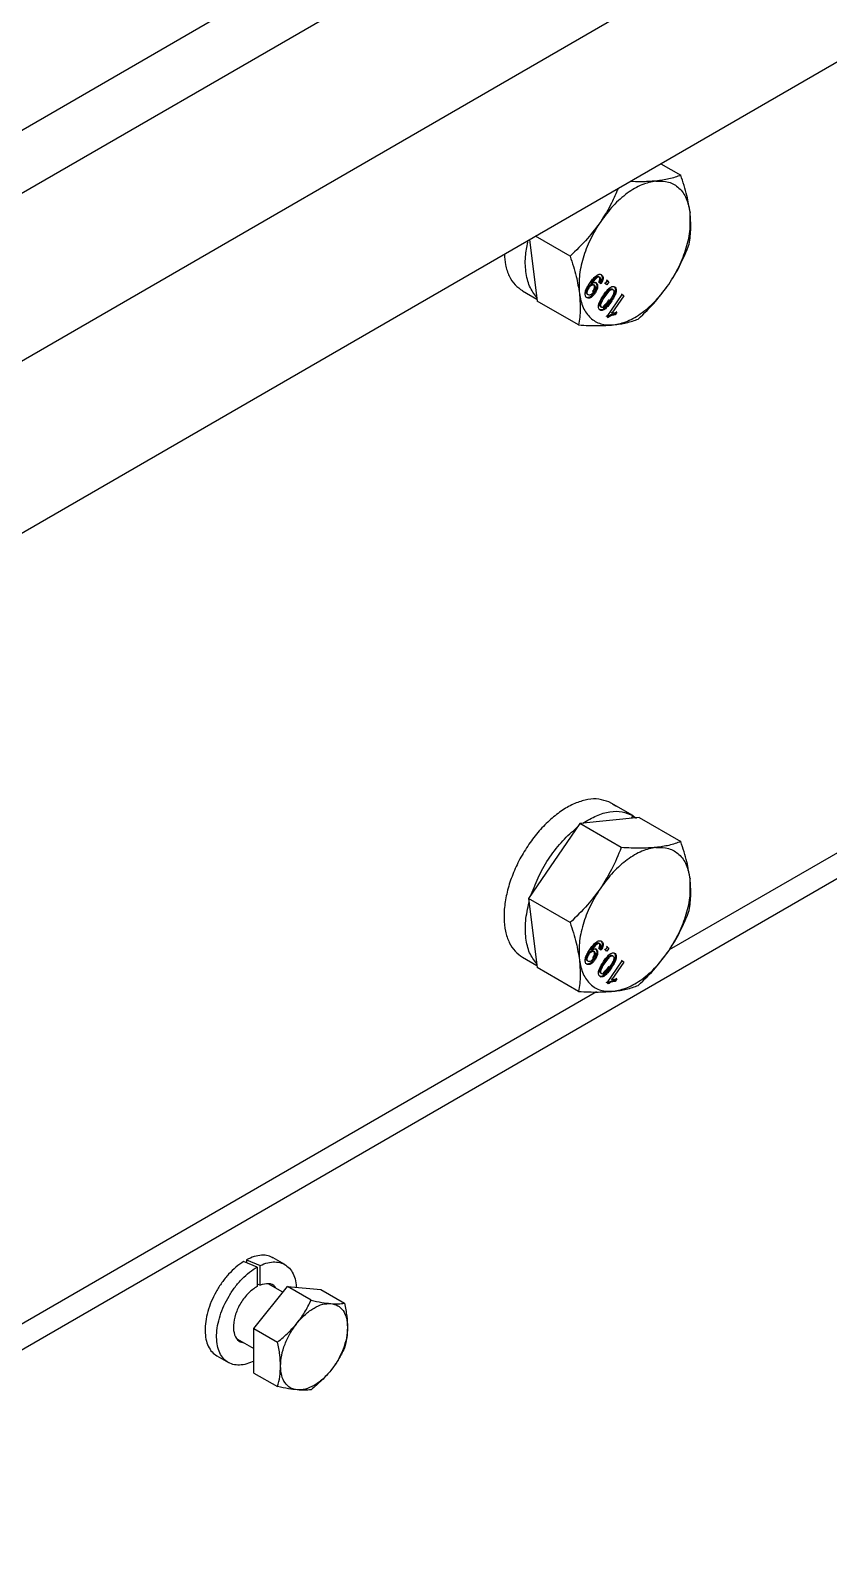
# Model space of a CAD drawing. Header units: millimetres. Extents: x 861 to 27901, y 673 to 17923.
# Drawn here: x 24348 to 24468.3, y 6686.9 to 6914.5 of the extents above; entities that cross this region are included whole.
import ezdxf

# ---------------------------------------------------------------- set-up
doc = ezdxf.new("R2010")
doc.units = ezdxf.units.MM
doc.header["$LTSCALE"] = 33.3

msp = doc.modelspace()

# ---------------------------------------------------------------- linework, layer by layer
at = {"color": 7, "linetype": 'Continuous', "lineweight": 25}
for p, q in [((24091.06, 6691.27), (24531.43, 6945.5)), ((24394.79, 6927.23), (24310.16, 6878.38)), ((24406.04, 6924.22), (24311.9, 6869.87)), ((24435.87, 6916.23), (24085.89, 6714.19)), ((24443.01, 6894.45), (24446.01, 6892.72)), ((24638.24, 6884.14), (24128.5, 6589.87)), ((24423.22, 6883.03), (24424.36, 6873.77)), ((24429.34, 6880.53), (24424.12, 6883.54)), ((24432.04, 6875.83), (24432.18, 6875.75)), ((24432.53, 6876.56), (24432.48, 6876.48)), ((24432.48, 6876.48), (24432.59, 6876.54)), ((24432.62, 6876.4), (24432.48, 6876.48)), ((24432.67, 6876.48), (24432.53, 6876.56)), ((24432.67, 6876.48), (24432.62, 6876.4)), ((24432.79, 6876.22), (24432.65, 6876.3)), ((24432.99, 6876.14), (24432.85, 6876.22)), ((24433.32, 6876.46), (24433.18, 6876.54)), ((24433.72, 6877.37), (24433.58, 6877.45)), ((24433.78, 6876.53), (24433.64, 6876.61)), ((24433.85, 6877.3), (24433.71, 6877.38)), ((24434.03, 6876.36), (24433.78, 6876.53)), ((24434.03, 6876.36), (24433.89, 6876.45)), ((24434.13, 6877.67), (24433.99, 6877.75)), ((24434.51, 6876.5), (24434.65, 6876.42)), ((24434.65, 6876.42), (24434.95, 6876.85)), ((24434.88, 6876.21), (24434.65, 6876.42)), ((24434.88, 6876.21), (24434.74, 6876.29)), ((24434.95, 6876.85), (24434.81, 6876.93)), ((24435.17, 6876.64), (24434.88, 6876.21)), ((24434.93, 6876.82), (24435.03, 6876.72)), ((24434.95, 6876.85), (24435.17, 6876.64)), ((24435.17, 6876.64), (24435.03, 6876.72)), ((24435.96, 6875.93), (24436.1, 6875.85)), ((24422.15, 6875.31), (24424.33, 6874.06)), ((24430.62, 6870.16), (24424.36, 6873.77)), ((24431.79, 6874.31), (24431.65, 6874.39)), ((24431.88, 6874.81), (24432.02, 6874.73)), ((24432.21, 6874.65), (24432.22, 6874.65)), ((24432.73, 6875.24), (24432.87, 6875.15)), ((24433.08, 6874.92), (24432.94, 6875)), ((24434.92, 6871.42), (24437.2, 6874.77)), ((24435.14, 6873.93), (24435.28, 6873.85)), ((24435.51, 6873.64), (24435.37, 6873.72)), ((24435.69, 6875.52), (24435.55, 6875.6)), ((24437.42, 6874.56), (24435.64, 6871.95)), ((24435.7, 6875.55), (24435.84, 6875.47)), ((24436.27, 6875.17), (24436.13, 6875.25)), ((24437.2, 6874.77), (24437.06, 6874.85)), ((24437.18, 6874.74), (24437.28, 6874.64)), ((24437.2, 6874.77), (24437.42, 6874.56)), ((24437.42, 6874.56), (24437.28, 6874.64)), ((24433.79, 6872.46), (24433.65, 6872.54)), ((24433.85, 6872.43), (24433.98, 6872.36)), ((24433.92, 6872.93), (24434.06, 6872.85)), ((24434.45, 6872.86), (24434.31, 6872.94)), ((24434.92, 6871.42), (24434.78, 6871.5)), ((24435.06, 6871.29), (24434.92, 6871.42)), ((24434.92, 6871.37), (24435.06, 6871.29)), ((24435.64, 6871.95), (24435.5, 6872.03)), ((24435.64, 6871.95), (24436.39, 6872.07)), ((24436.17, 6872.04), (24435.98, 6871.76)), ((24436.12, 6871.68), (24435.98, 6871.76)), ((24436.39, 6872.07), (24436.12, 6871.68)), ((24436.39, 6872.07), (24436.25, 6872.15)), ((24528.63, 6824.75), (24444.27, 6776.05)), ((24438.79, 6796.28), (24435.16, 6798.35)), ((24435.73, 6798.03), (24436.29, 6797.7)), ((24438.79, 6796.28), (24438.55, 6795.86)), ((24438.76, 6796.24), (24439.33, 6795.9)), ((24430.78, 6795.08), (24423.08, 6783.8)), ((24439.75, 6795.99), (24430.78, 6795.08)), ((24437.03, 6791.47), (24430.78, 6795.08)), ((24439.75, 6795.99), (24446.01, 6792.37)), ((24429.34, 6780.18), (24423.08, 6783.8)), ((24423.08, 6783.8), (24424.36, 6773.42)), ((24432.53, 6776.21), (24432.48, 6776.13)), ((24432.48, 6776.13), (24432.59, 6776.19)), ((24432.62, 6776.05), (24432.48, 6776.13)), ((24432.67, 6776.13), (24432.53, 6776.21)), ((24432.67, 6776.13), (24432.62, 6776.05)), ((24432.79, 6775.87), (24432.65, 6775.95)), ((24432.99, 6775.79), (24432.85, 6775.87)), ((24433.32, 6776.11), (24433.18, 6776.2)), ((24433.72, 6777.02), (24433.58, 6777.1)), ((24433.78, 6776.18), (24433.64, 6776.26)), ((24433.85, 6776.95), (24433.71, 6777.03)), ((24434.03, 6776.02), (24433.78, 6776.18)), ((24434.03, 6776.02), (24433.89, 6776.1)), ((24434.13, 6777.32), (24433.99, 6777.4)), ((24434.51, 6776.15), (24434.65, 6776.07)), ((24434.65, 6776.07), (24434.95, 6776.5)), ((24434.88, 6775.86), (24434.65, 6776.07)), ((24434.88, 6775.86), (24434.74, 6775.94)), ((24434.95, 6776.5), (24434.81, 6776.58)), ((24435.17, 6776.29), (24434.88, 6775.86)), ((24434.93, 6776.47), (24435.03, 6776.37)), ((24434.95, 6776.5), (24435.17, 6776.29)), ((24435.17, 6776.29), (24435.03, 6776.37)), ((24422.15, 6774.97), (24424.33, 6773.71)), ((24430.62, 6769.81), (24424.36, 6773.42)), ((24431.79, 6773.96), (24431.65, 6774.04)), ((24431.88, 6774.46), (24432.02, 6774.38)), ((24432.04, 6775.48), (24432.18, 6775.4)), ((24432.21, 6774.31), (24432.22, 6774.31)), ((24432.73, 6774.89), (24432.87, 6774.81)), ((24433.08, 6774.58), (24432.94, 6774.66)), ((24434.92, 6771.08), (24437.2, 6774.42)), ((24435.14, 6773.58), (24435.28, 6773.5)), ((24435.69, 6775.18), (24435.55, 6775.26)), ((24437.42, 6774.21), (24435.64, 6771.61)), ((24435.7, 6775.2), (24435.84, 6775.12)), ((24435.96, 6775.59), (24436.1, 6775.5)), ((24436.27, 6774.82), (24436.13, 6774.9)), ((24437.2, 6774.42), (24437.06, 6774.5)), ((24437.18, 6774.39), (24437.28, 6774.3)), ((24437.2, 6774.42), (24437.42, 6774.21)), ((24437.42, 6774.21), (24437.28, 6774.3)), ((24433.79, 6772.12), (24433.65, 6772.2)), ((24433.85, 6772.08), (24433.98, 6772.01)), ((24433.92, 6772.58), (24434.06, 6772.5)), ((24434.45, 6772.51), (24434.31, 6772.59)), ((24434.92, 6771.08), (24434.78, 6771.16)), ((24435.51, 6773.29), (24435.37, 6773.37)), ((24435.64, 6771.61), (24435.5, 6771.69)), ((24435.64, 6771.61), (24436.39, 6771.73)), ((24436.17, 6771.69), (24435.98, 6771.41)), ((24436.12, 6771.33), (24435.98, 6771.41)), ((24436.39, 6771.73), (24436.12, 6771.33)), ((24436.39, 6771.73), (24436.25, 6771.81)), ((24433.32, 6769.73), (24340.55, 6716.17)), ((24435.06, 6770.94), (24434.92, 6771.08)), ((24382.17, 6728.31), (24380.13, 6729.13)), ((24380.58, 6729.39), (24380.58, 6728.95)), ((24380.58, 6729.39), (24382.62, 6728.54)), ((24382.17, 6728.31), (24382.17, 6725.39)), ((24382.62, 6725.6), (24382.62, 6728.54)), ((24386.34, 6728.68), (24384.6, 6729.68)), ((24382.16, 6725.8), (24382.62, 6725.6)), ((24386.05, 6724.51), (24383.83, 6725.79)), ((24381.68, 6719.08), (24386.73, 6725.36)), ((24390.29, 6723.3), (24386.73, 6725.36)), ((24386.73, 6725.36), (24391.77, 6724.91)), ((24391.77, 6724.91), (24395.33, 6722.85)), ((24381.68, 6719.08), (24385.24, 6717.02)), ((24381.68, 6712.35), (24381.68, 6719.08)), ((24379.22, 6717.47), (24381.68, 6716.05)), ((24376.09, 6714.94), (24377.83, 6713.94)), ((24381.68, 6712.35), (24385.24, 6710.3))]:
    msp.add_line(p, q, dxfattribs=at)
for points in [[(24442.27, 6891.83), (24441.57, 6891.69), (24440.17, 6891.41), (24437.94, 6890.08), (24435.78, 6888.21), (24434.55, 6886.56), (24433.94, 6885.74)], [(24442.27, 6891.83), (24442.93, 6891.83), (24444.25, 6891.83), (24445.8, 6890.87), (24446.95, 6889.33), (24447.25, 6887.84), (24447.4, 6887.1)], [(24433.94, 6885.74), (24433.39, 6884.85), (24432.29, 6883.09), (24431.21, 6880.21), (24430.6, 6877.39), (24430.69, 6875.74), (24430.73, 6874.91)], [(24444.2, 6876.27), (24444.74, 6877.16), (24445.84, 6878.92), (24446.92, 6881.8), (24447.53, 6884.63), (24447.44, 6886.27), (24447.4, 6887.1)], [(24435.86, 6870.18), (24436.56, 6870.32), (24437.96, 6870.6), (24440.19, 6871.93), (24442.35, 6873.81), (24443.58, 6875.45), (24444.2, 6876.27)], [(24430.73, 6874.91), (24430.88, 6874.17), (24431.19, 6872.68), (24432.34, 6871.14), (24433.89, 6870.19), (24435.2, 6870.18), (24435.86, 6870.18)], [(24431.25, 6795.13), (24431.94, 6795.54), (24433.33, 6796.38), (24435.35, 6796.93), (24437.23, 6796.98), (24438.27, 6796.51), (24438.79, 6796.28)], [(24423.48, 6784.39), (24423.85, 6785.36), (24424.58, 6787.31), (24426.24, 6790.08), (24428.18, 6792.58), (24429.64, 6793.85), (24430.37, 6794.49)], [(24442.27, 6791.49), (24441.57, 6791.35), (24440.17, 6791.07), (24437.94, 6789.73), (24435.78, 6787.86), (24434.55, 6786.21), (24433.94, 6785.39)], [(24442.27, 6791.49), (24442.93, 6791.48), (24444.25, 6791.48), (24445.8, 6790.53), (24446.95, 6788.99), (24447.25, 6787.5), (24447.4, 6786.75)], [(24433.94, 6785.39), (24433.39, 6784.51), (24432.29, 6782.74), (24431.21, 6779.86), (24430.6, 6777.04), (24430.69, 6775.39), (24430.73, 6774.56)], [(24444.2, 6775.92), (24444.74, 6776.81), (24445.84, 6778.58), (24446.92, 6781.45), (24447.53, 6784.28), (24447.44, 6785.93), (24447.4, 6786.75)], [(24424.3, 6773.97), (24423.91, 6774.49), (24423.13, 6775.53), (24422.6, 6777.79), (24422.53, 6780.38), (24422.94, 6782.3), (24423.15, 6783.25)], [(24435.86, 6769.83), (24436.56, 6769.97), (24437.96, 6770.25), (24440.19, 6771.58), (24442.35, 6773.46), (24443.58, 6775.1), (24444.2, 6775.92)], [(24430.73, 6774.56), (24430.88, 6773.82), (24431.19, 6772.33), (24432.34, 6770.79), (24433.89, 6769.84), (24435.2, 6769.83), (24435.86, 6769.83)], [(24388.22, 6719.9), (24388.61, 6720.35), (24389.41, 6721.25), (24390.74, 6722.2), (24392.07, 6722.79), (24392.86, 6722.81), (24393.26, 6722.81)], [(24393.26, 6722.81), (24393.63, 6722.74), (24394.36, 6722.58), (24395.15, 6721.8), (24395.69, 6720.69), (24395.75, 6719.71), (24395.79, 6719.22)], [(24385.69, 6713.4), (24385.73, 6713.93), (24385.79, 6714.98), (24386.33, 6716.71), (24387.12, 6718.41), (24387.85, 6719.4), (24388.22, 6719.9)], [(24395.79, 6719.22), (24395.75, 6718.7), (24395.69, 6717.64), (24395.15, 6715.92), (24394.36, 6714.22), (24393.63, 6713.22), (24393.26, 6712.72)], [(24388.22, 6709.81), (24387.85, 6709.89), (24387.12, 6710.04), (24386.33, 6710.82), (24385.79, 6711.93), (24385.73, 6712.91), (24385.69, 6713.4)], [(24393.26, 6712.72), (24392.86, 6712.27), (24392.07, 6711.37), (24390.74, 6710.43), (24389.41, 6709.84), (24388.61, 6709.82), (24388.22, 6709.81)]]:
    msp.add_open_spline(points, degree=3, dxfattribs=at)
for points, knots in [([(24442.27, 6891.83), (24441.53, 6891.78), (24440.34, 6891.68), (24438.92, 6891.75), (24438.37, 6891.77)], [0, 0, 0, 0, 0.616578, 1, 1, 1, 1]), ([(24446.01, 6892.72), (24445.45, 6892.51), (24444.4, 6892.12), (24442.95, 6891.92), (24442.27, 6891.83)], [0, 0, 0, 0, 0.532771, 1, 1, 1, 1]), ([(24447.4, 6887.1), (24447.27, 6887.94), (24446.98, 6889.74), (24446.35, 6891.68), (24446.01, 6892.72)], [0, 0, 0, 0, 0.467229, 1, 1, 1, 1]), ([(24436.55, 6890.72), (24436.25, 6889.98), (24435.54, 6888.26), (24434.52, 6886.65), (24433.94, 6885.74)], [0, 0, 0, 0, 0.433116, 1, 1, 1, 1]), ([(24433.94, 6885.74), (24433.29, 6884.87), (24431.92, 6883), (24430.23, 6881.39), (24429.34, 6880.53)], [0, 0, 0, 0, 0.467229, 1, 1, 1, 1]), ([(24447.29, 6882.35), (24447.4, 6883.12), (24447.61, 6884.58), (24447.47, 6886.3), (24447.4, 6887.1)], [0, 0, 0, 0, 0.532771, 1, 1, 1, 1]), ([(24424.3, 6874.31), (24423.91, 6874.84), (24423.13, 6875.88), (24422.6, 6878.14), (24422.52, 6880.51), (24422.87, 6882.19), (24423.03, 6882.91)], [0, 0, 0, 0, 0.26615, 0.532301, 0.798451, 1, 1, 1, 1]), ([(24419.42, 6880.83), (24419.46, 6880.28), (24419.55, 6879.06), (24420.11, 6877.49), (24420.97, 6876.14), (24421.77, 6875.59), (24422.15, 6875.33)], [0, 0, 0, 0, 0.216957, 0.483447, 0.749937, 1, 1, 1, 1]), ([(24429.34, 6880.53), (24429.67, 6879.5), (24430.31, 6877.55), (24430.59, 6875.75), (24430.73, 6874.91)], [0, 0, 0, 0, 0.532771, 1, 1, 1, 1]), ([(24444.2, 6876.27), (24444.77, 6877.18), (24446, 6879.14), (24446.84, 6881.23), (24447.29, 6882.35)], [0, 0, 0, 0, 0.467229, 1, 1, 1, 1]), ([(24431.79, 6874.31), (24431.74, 6874.36), (24431.66, 6874.46), (24431.6, 6874.7), (24431.6, 6874.98), (24431.68, 6875.38), (24431.92, 6875.9), (24432.17, 6876.27), (24432.29, 6876.46)], [0, 0, 0, 0, 0.125064, 0.25009, 0.37511, 0.500169, 0.749441, 1, 1, 1, 1]), ([(24431.88, 6874.81), (24431.84, 6874.86), (24431.77, 6874.94), (24431.76, 6875.11), (24431.77, 6875.25), (24431.81, 6875.4), (24431.89, 6875.6), (24431.98, 6875.73), (24432.04, 6875.83)], [0, 0, 0, 0, 0.249017, 0.371845, 0.499365, 0.623226, 0.749892, 1, 1, 1, 1]), ([(24432.04, 6875.83), (24432.1, 6875.91), (24432.2, 6876.04), (24432.34, 6876.18), (24432.46, 6876.25), (24432.57, 6876.29), (24432.72, 6876.31), (24432.79, 6876.25), (24432.85, 6876.22)], [0, 0, 0, 0, 0.2499766, 0.3779151, 0.500342, 0.6271064, 0.750811, 1, 1, 1, 1]), ([(24432.18, 6875.75), (24432.24, 6875.83), (24432.34, 6875.96), (24432.49, 6876.1), (24432.6, 6876.17), (24432.71, 6876.21), (24432.86, 6876.23), (24432.94, 6876.17), (24432.99, 6876.14)], [0, 0, 0, 0, 0.249976, 0.378222, 0.500342, 0.627452, 0.750811, 1, 1, 1, 1]), ([(24432.29, 6876.46), (24432.43, 6876.66), (24432.71, 6877.05), (24433.12, 6877.49), (24433.47, 6877.72), (24433.73, 6877.81), (24433.96, 6877.8), (24434.07, 6877.71), (24434.13, 6877.67)], [0, 0, 0, 0, 0.2504849, 0.5001185, 0.6278992, 0.7500924, 0.8749937, 1, 1, 1, 1]), ([(24433.71, 6877.38), (24433.68, 6877.4), (24433.6, 6877.46), (24433.45, 6877.45), (24433.28, 6877.39), (24432.96, 6877.11), (24432.72, 6876.81), (24432.53, 6876.56)], [0, 0, 0, 0, 0.125207, 0.25031, 0.375339, 0.50062, 1, 1, 1, 1]), ([(24432.62, 6876.4), (24432.69, 6876.44), (24432.82, 6876.52), (24433.01, 6876.56), (24433.19, 6876.56), (24433.28, 6876.49), (24433.32, 6876.46)], [0, 0, 0, 0, 0.248943, 0.49945, 0.750285, 1, 1, 1, 1]), ([(24433.85, 6877.3), (24433.82, 6877.32), (24433.74, 6877.37), (24433.59, 6877.37), (24433.42, 6877.31), (24433.1, 6877.03), (24432.86, 6876.72), (24432.67, 6876.48)], [0, 0, 0, 0, 0.1252073, 0.25031, 0.3753386, 0.5006201, 1, 1, 1, 1]), ([(24432.85, 6876.22), (24432.89, 6876.17), (24432.95, 6876.1), (24432.98, 6875.94), (24432.97, 6875.8), (24432.94, 6875.66), (24432.88, 6875.46), (24432.79, 6875.33), (24432.73, 6875.24)], [0, 0, 0, 0, 0.24952, 0.373528, 0.499888, 0.62379, 0.750316, 1, 1, 1, 1]), ([(24432.99, 6876.14), (24433.03, 6876.09), (24433.09, 6876.01), (24433.12, 6875.86), (24433.11, 6875.72), (24433.08, 6875.58), (24433.02, 6875.38), (24432.93, 6875.25), (24432.87, 6875.15)], [0, 0, 0, 0, 0.249521, 0.373851, 0.499889, 0.624096, 0.750315, 1, 1, 1, 1]), ([(24433.18, 6876.54), (24433.2, 6876.52), (24433.23, 6876.49), (24433.29, 6876.41), (24433.33, 6876.27), (24433.35, 6876.09), (24433.33, 6875.87), (24433.28, 6875.65), (24433.16, 6875.35), (24433.03, 6875.14), (24432.94, 6875)], [0, 0, 0, 0, 0.062611, 0.125226, 0.250194, 0.373586, 0.500286, 0.62458, 0.750412, 1, 1, 1, 1]), ([(24433.32, 6876.46), (24433.35, 6876.42), (24433.42, 6876.35), (24433.47, 6876.19), (24433.49, 6876), (24433.47, 6875.79), (24433.42, 6875.57), (24433.3, 6875.27), (24433.17, 6875.06), (24433.08, 6874.92)], [0, 0, 0, 0, 0.125074, 0.250064, 0.373261, 0.500199, 0.624296, 0.750369, 1, 1, 1, 1]), ([(24433.64, 6876.61), (24433.68, 6876.69), (24433.75, 6876.84), (24433.81, 6877.03), (24433.81, 6877.16), (24433.79, 6877.28), (24433.75, 6877.34), (24433.71, 6877.38)], [0, 0, 0, 0, 0.277074, 0.499914, 0.624834, 0.750381, 1, 1, 1, 1]), ([(24433.78, 6876.53), (24433.82, 6876.61), (24433.89, 6876.76), (24433.95, 6876.95), (24433.95, 6877.08), (24433.94, 6877.17), (24433.91, 6877.24), (24433.87, 6877.28), (24433.85, 6877.3)], [0, 0, 0, 0, 0.276477, 0.499318, 0.623718, 0.749496, 0.874756, 1, 1, 1, 1]), ([(24433.99, 6877.75), (24434.04, 6877.69), (24434.13, 6877.59), (24434.17, 6877.38), (24434.17, 6877.15), (24434.09, 6876.82), (24433.96, 6876.57), (24433.89, 6876.45)], [0, 0, 0, 0, 0.249859, 0.375956, 0.500482, 0.749847, 1, 1, 1, 1]), ([(24434.13, 6877.67), (24434.19, 6877.61), (24434.27, 6877.51), (24434.31, 6877.3), (24434.31, 6877.07), (24434.23, 6876.74), (24434.1, 6876.49), (24434.03, 6876.36)], [0, 0, 0, 0, 0.249859, 0.375718, 0.500481, 0.749846, 1, 1, 1, 1]), ([(24434.38, 6874.68), (24434.51, 6874.86), (24434.78, 6875.24), (24435.15, 6875.65), (24435.48, 6875.89), (24435.72, 6875.99), (24435.94, 6875.97), (24436.05, 6875.89), (24436.1, 6875.85)], [0, 0, 0, 0, 0.2504758, 0.5003474, 0.6257683, 0.7501762, 0.8749697, 1, 1, 1, 1]), ([(24435.96, 6875.93), (24436.03, 6875.85), (24436.13, 6875.73), (24436.16, 6875.47), (24436.14, 6875.32), (24436.13, 6875.25)], [0, 0, 0, 0, 0.499036, 0.74951, 1, 1, 1, 1]), ([(24436.1, 6875.85), (24436.17, 6875.77), (24436.27, 6875.65), (24436.29, 6875.42), (24436.29, 6875.28), (24436.28, 6875.2), (24436.27, 6875.17)], [0, 0, 0, 0, 0.498795, 0.749148, 0.874576, 1, 1, 1, 1]), ([(24439.6, 6871.06), (24440.49, 6871.92), (24442.18, 6873.53), (24443.55, 6875.4), (24444.2, 6876.27)], [0, 0, 0, 0, 0.532771, 1, 1, 1, 1]), ([(24430.73, 6874.91), (24430.8, 6874.11), (24430.94, 6872.39), (24430.73, 6870.93), (24430.62, 6870.16)], [0, 0, 0, 0, 0.467229, 1, 1, 1, 1]), ([(24433.08, 6874.92), (24432.98, 6874.79), (24432.83, 6874.58), (24432.59, 6874.38), (24432.41, 6874.26), (24432.23, 6874.2), (24432, 6874.17), (24431.87, 6874.26), (24431.79, 6874.31)], [0, 0, 0, 0, 0.249869, 0.376454, 0.500348, 0.627239, 0.750824, 1, 1, 1, 1]), ([(24432.02, 6874.73), (24431.98, 6874.78), (24431.91, 6874.86), (24431.9, 6875.03), (24431.91, 6875.17), (24431.95, 6875.32), (24432.03, 6875.52), (24432.12, 6875.65), (24432.18, 6875.75)], [0, 0, 0, 0, 0.249017, 0.372138, 0.499365, 0.623562, 0.749893, 1, 1, 1, 1]), ([(24432.94, 6875), (24432.84, 6874.87), (24432.69, 6874.66), (24432.45, 6874.46), (24432.27, 6874.35), (24432.08, 6874.28), (24431.97, 6874.27), (24431.92, 6874.27)], [0, 0, 0, 0, 0.3327927, 0.5016541, 0.6663981, 0.8356942, 1, 1, 1, 1]), ([(24432.87, 6875.15), (24432.81, 6875.06), (24432.67, 6874.88), (24432.47, 6874.73), (24432.31, 6874.66), (24432.16, 6874.64), (24432.07, 6874.69), (24432.02, 6874.73)], [0, 0, 0, 0, 0.25025, 0.499842, 0.629576, 0.750665, 1, 1, 1, 1]), ([(24433.79, 6872.46), (24433.74, 6872.51), (24433.65, 6872.62), (24433.59, 6872.86), (24433.61, 6873.16), (24433.82, 6873.8), (24434.13, 6874.29), (24434.38, 6874.68)], [0, 0, 0, 0, 0.1253733, 0.2506437, 0.3756975, 0.5011132, 1, 1, 1, 1]), ([(24435.51, 6873.64), (24435.38, 6873.45), (24435.11, 6873.08), (24434.73, 6872.66), (24434.41, 6872.42), (24434.17, 6872.33), (24433.95, 6872.34), (24433.84, 6872.42), (24433.79, 6872.46)], [0, 0, 0, 0, 0.250482, 0.500346, 0.631705, 0.750221, 0.874987, 1, 1, 1, 1]), ([(24433.92, 6872.93), (24433.88, 6872.97), (24433.82, 6873.05), (24433.81, 6873.25), (24433.85, 6873.47), (24434.05, 6873.93), (24434.28, 6874.27), (24434.47, 6874.55)], [0, 0, 0, 0, 0.124745, 0.249484, 0.374471, 0.499648, 1, 1, 1, 1]), ([(24435.37, 6873.72), (24435.24, 6873.53), (24434.97, 6873.16), (24434.59, 6872.74), (24434.27, 6872.5), (24434.04, 6872.41), (24433.91, 6872.43), (24433.86, 6872.44)], [0, 0, 0, 0, 0.293294, 0.585865, 0.739865, 0.87845, 1, 1, 1, 1]), ([(24434.06, 6872.85), (24434.02, 6872.89), (24433.96, 6872.97), (24433.95, 6873.17), (24433.99, 6873.39), (24434.19, 6873.85), (24434.42, 6874.19), (24434.61, 6874.47)], [0, 0, 0, 0, 0.124745, 0.249484, 0.374471, 0.499648, 1, 1, 1, 1]), ([(24435.14, 6873.93), (24435.01, 6873.74), (24434.82, 6873.47), (24434.54, 6873.13), (24434.38, 6873), (24434.31, 6872.94)], [0, 0, 0, 0, 0.500372, 0.750515, 1, 1, 1, 1]), ([(24435.28, 6873.85), (24435.15, 6873.66), (24434.96, 6873.39), (24434.68, 6873.05), (24434.52, 6872.92), (24434.45, 6872.86)], [0, 0, 0, 0, 0.500372, 0.750515, 1, 1, 1, 1]), ([(24434.47, 6874.55), (24434.66, 6874.82), (24434.89, 6875.16), (24435.23, 6875.49), (24435.4, 6875.59), (24435.58, 6875.62), (24435.66, 6875.57), (24435.7, 6875.55)], [0, 0, 0, 0, 0.50041, 0.625613, 0.75058, 0.875344, 1, 1, 1, 1]), ([(24434.61, 6874.47), (24434.8, 6874.74), (24435.03, 6875.08), (24435.37, 6875.41), (24435.54, 6875.5), (24435.72, 6875.54), (24435.8, 6875.49), (24435.84, 6875.47)], [0, 0, 0, 0, 0.50041, 0.625613, 0.75058, 0.875344, 1, 1, 1, 1]), ([(24435.84, 6875.47), (24435.87, 6875.43), (24435.93, 6875.34), (24435.94, 6875.14), (24435.9, 6874.92), (24435.7, 6874.46), (24435.47, 6874.12), (24435.28, 6873.85)], [0, 0, 0, 0, 0.124696, 0.249462, 0.374432, 0.499637, 1, 1, 1, 1]), ([(24436.13, 6875.25), (24436.1, 6875.12), (24436.02, 6874.85), (24435.76, 6874.33), (24435.53, 6873.96), (24435.37, 6873.72)], [0, 0, 0, 0, 0.249754, 0.499871, 1, 1, 1, 1]), ([(24436.27, 6875.17), (24436.24, 6875.03), (24436.16, 6874.77), (24435.9, 6874.25), (24435.67, 6873.88), (24435.51, 6873.64)], [0, 0, 0, 0, 0.249754, 0.499871, 1, 1, 1, 1]), ([(24434.01, 6872.88), (24434.01, 6872.88), (24433.98, 6872.88), (24433.95, 6872.9), (24433.93, 6872.92), (24433.92, 6872.93)], [0, 0, 0, 0, 0.170351, 0.585162, 1, 1, 1, 1]), ([(24434.45, 6872.86), (24434.41, 6872.84), (24434.33, 6872.8), (24434.23, 6872.78), (24434.13, 6872.79), (24434.08, 6872.83), (24434.06, 6872.85)], [0, 0, 0, 0, 0.250158, 0.500156, 0.750032, 1, 1, 1, 1]), ([(24435.98, 6871.76), (24435.81, 6871.75), (24435.47, 6871.72), (24435.1, 6871.49), (24434.92, 6871.37)], [0, 0, 0, 0, 0.5008657, 1, 1, 1, 1]), ([(24436.12, 6871.68), (24435.95, 6871.66), (24435.61, 6871.64), (24435.24, 6871.41), (24435.06, 6871.29)], [0, 0, 0, 0, 0.500866, 1, 1, 1, 1]), ([(24430.62, 6870.16), (24431.63, 6870.11), (24433.52, 6870.01), (24435.12, 6870.12), (24435.86, 6870.18)], [0, 0, 0, 0, 0.532771, 1, 1, 1, 1]), ([(24435.86, 6870.18), (24436.54, 6870.27), (24437.98, 6870.46), (24439.04, 6870.86), (24439.6, 6871.06)], [0, 0, 0, 0, 0.467229, 1, 1, 1, 1]), ([(24435.16, 6798.35), (24434.68, 6798.51), (24433.72, 6798.85), (24432.04, 6798.77), (24430.26, 6798.26), (24428.42, 6797.31), (24426.6, 6795.96), (24424.86, 6794.25), (24423.27, 6792.26), (24421.88, 6790.06), (24420.76, 6787.73), (24419.94, 6785.35), (24419.45, 6783.01), (24419.32, 6780.81), (24419.54, 6778.83), (24420.11, 6777.14), (24420.97, 6775.8), (24421.77, 6775.25), (24422.15, 6774.98)], [0, 0, 0, 0, 0.062742, 0.125483, 0.188225, 0.250967, 0.313709, 0.37645, 0.439192, 0.501934, 0.564676, 0.627417, 0.690159, 0.752901, 0.815642, 0.878384, 0.941126, 1, 1, 1, 1]), ([(24446.01, 6792.37), (24445.45, 6792.17), (24444.4, 6791.77), (24442.95, 6791.58), (24442.27, 6791.49)], [0, 0, 0, 0, 0.532771, 1, 1, 1, 1]), ([(24447.4, 6786.75), (24447.27, 6787.59), (24446.98, 6789.39), (24446.35, 6791.34), (24446.01, 6792.37)], [0, 0, 0, 0, 0.467229, 1, 1, 1, 1]), ([(24437.03, 6791.47), (24436.58, 6790.35), (24435.74, 6788.26), (24434.51, 6786.3), (24433.94, 6785.39)], [0, 0, 0, 0, 0.532771, 1, 1, 1, 1]), ([(24442.27, 6791.49), (24441.53, 6791.43), (24439.93, 6791.32), (24438.04, 6791.42), (24437.03, 6791.47)], [0, 0, 0, 0, 0.467229, 1, 1, 1, 1]), ([(24433.94, 6785.39), (24433.29, 6784.52), (24431.92, 6782.65), (24430.23, 6781.04), (24429.34, 6780.18)], [0, 0, 0, 0, 0.467229, 1, 1, 1, 1]), ([(24447.29, 6782), (24447.4, 6782.78), (24447.61, 6784.24), (24447.47, 6785.95), (24447.4, 6786.75)], [0, 0, 0, 0, 0.532771, 1, 1, 1, 1]), ([(24444.2, 6775.92), (24444.77, 6776.84), (24446, 6778.79), (24446.84, 6780.88), (24447.29, 6782)], [0, 0, 0, 0, 0.467229, 1, 1, 1, 1]), ([(24429.34, 6780.18), (24429.67, 6779.15), (24430.31, 6777.2), (24430.59, 6775.4), (24430.73, 6774.56)], [0, 0, 0, 0, 0.532771, 1, 1, 1, 1]), ([(24431.79, 6773.96), (24431.74, 6774.01), (24431.66, 6774.12), (24431.6, 6774.35), (24431.6, 6774.63), (24431.68, 6775.04), (24431.92, 6775.55), (24432.17, 6775.92), (24432.29, 6776.11)], [0, 0, 0, 0, 0.125064, 0.25009, 0.37511, 0.500169, 0.749441, 1, 1, 1, 1]), ([(24432.04, 6775.48), (24432.1, 6775.57), (24432.2, 6775.7), (24432.34, 6775.83), (24432.46, 6775.9), (24432.57, 6775.94), (24432.72, 6775.96), (24432.79, 6775.91), (24432.85, 6775.87)], [0, 0, 0, 0, 0.249977, 0.377915, 0.500342, 0.627106, 0.750811, 1, 1, 1, 1]), ([(24432.18, 6775.4), (24432.24, 6775.49), (24432.34, 6775.62), (24432.49, 6775.75), (24432.6, 6775.82), (24432.71, 6775.86), (24432.86, 6775.88), (24432.94, 6775.83), (24432.99, 6775.79)], [0, 0, 0, 0, 0.249976, 0.378222, 0.500342, 0.627452, 0.750811, 1, 1, 1, 1]), ([(24432.29, 6776.11), (24432.43, 6776.31), (24432.71, 6776.71), (24433.12, 6777.14), (24433.47, 6777.38), (24433.73, 6777.46), (24433.96, 6777.45), (24434.07, 6777.37), (24434.13, 6777.32)], [0, 0, 0, 0, 0.2504849, 0.5001185, 0.6278992, 0.7500924, 0.8749937, 1, 1, 1, 1]), ([(24433.71, 6777.03), (24433.68, 6777.06), (24433.6, 6777.11), (24433.45, 6777.11), (24433.28, 6777.04), (24432.96, 6776.77), (24432.72, 6776.46), (24432.53, 6776.21)], [0, 0, 0, 0, 0.125207, 0.25031, 0.375339, 0.50062, 1, 1, 1, 1]), ([(24432.62, 6776.05), (24432.69, 6776.09), (24432.82, 6776.17), (24433.01, 6776.22), (24433.19, 6776.21), (24433.28, 6776.15), (24433.32, 6776.11)], [0, 0, 0, 0, 0.2489432, 0.4994503, 0.7502849, 1, 1, 1, 1]), ([(24433.85, 6776.95), (24433.82, 6776.97), (24433.74, 6777.03), (24433.59, 6777.03), (24433.42, 6776.96), (24433.1, 6776.69), (24432.86, 6776.38), (24432.67, 6776.13)], [0, 0, 0, 0, 0.125207, 0.25031, 0.375339, 0.50062, 1, 1, 1, 1]), ([(24432.85, 6775.87), (24432.89, 6775.82), (24432.95, 6775.75), (24432.98, 6775.59), (24432.97, 6775.46), (24432.94, 6775.31), (24432.88, 6775.12), (24432.79, 6774.98), (24432.73, 6774.89)], [0, 0, 0, 0, 0.24952, 0.373528, 0.499888, 0.62379, 0.750316, 1, 1, 1, 1]), ([(24432.99, 6775.79), (24433.03, 6775.74), (24433.09, 6775.67), (24433.12, 6775.51), (24433.11, 6775.38), (24433.08, 6775.23), (24433.02, 6775.04), (24432.93, 6774.9), (24432.87, 6774.81)], [0, 0, 0, 0, 0.249521, 0.373851, 0.499889, 0.624096, 0.750315, 1, 1, 1, 1]), ([(24433.18, 6776.2), (24433.2, 6776.18), (24433.23, 6776.14), (24433.29, 6776.06), (24433.33, 6775.93), (24433.35, 6775.74), (24433.33, 6775.53), (24433.28, 6775.3), (24433.16, 6775.01), (24433.03, 6774.8), (24432.94, 6774.66)], [0, 0, 0, 0, 0.062611, 0.125226, 0.250194, 0.373586, 0.500286, 0.62458, 0.750412, 1, 1, 1, 1]), ([(24433.32, 6776.11), (24433.35, 6776.08), (24433.42, 6776.01), (24433.47, 6775.85), (24433.49, 6775.66), (24433.47, 6775.45), (24433.42, 6775.22), (24433.3, 6774.92), (24433.17, 6774.72), (24433.08, 6774.58)], [0, 0, 0, 0, 0.125074, 0.250064, 0.373261, 0.500199, 0.624296, 0.750369, 1, 1, 1, 1]), ([(24433.64, 6776.26), (24433.68, 6776.34), (24433.75, 6776.49), (24433.81, 6776.68), (24433.81, 6776.81), (24433.79, 6776.93), (24433.75, 6776.99), (24433.71, 6777.03)], [0, 0, 0, 0, 0.277074, 0.499914, 0.624834, 0.750381, 1, 1, 1, 1]), ([(24433.78, 6776.18), (24433.82, 6776.26), (24433.89, 6776.41), (24433.95, 6776.6), (24433.95, 6776.73), (24433.94, 6776.82), (24433.91, 6776.9), (24433.87, 6776.93), (24433.85, 6776.95)], [0, 0, 0, 0, 0.276477, 0.499318, 0.623718, 0.749496, 0.874756, 1, 1, 1, 1]), ([(24433.99, 6777.4), (24434.04, 6777.34), (24434.13, 6777.24), (24434.17, 6777.04), (24434.17, 6776.8), (24434.09, 6776.47), (24433.96, 6776.22), (24433.89, 6776.1)], [0, 0, 0, 0, 0.249859, 0.375956, 0.500482, 0.749847, 1, 1, 1, 1]), ([(24434.13, 6777.32), (24434.19, 6777.26), (24434.27, 6777.16), (24434.31, 6776.96), (24434.31, 6776.72), (24434.23, 6776.39), (24434.1, 6776.14), (24434.03, 6776.02)], [0, 0, 0, 0, 0.249859, 0.375718, 0.500481, 0.749846, 1, 1, 1, 1]), ([(24439.6, 6770.72), (24440.49, 6771.57), (24442.18, 6773.18), (24443.55, 6775.05), (24444.2, 6775.92)], [0, 0, 0, 0, 0.532771, 1, 1, 1, 1]), ([(24430.73, 6774.56), (24430.8, 6773.76), (24430.94, 6772.05), (24430.73, 6770.59), (24430.62, 6769.81)], [0, 0, 0, 0, 0.4672291, 1, 1, 1, 1]), ([(24431.88, 6774.46), (24431.84, 6774.51), (24431.77, 6774.59), (24431.76, 6774.76), (24431.77, 6774.9), (24431.81, 6775.05), (24431.89, 6775.25), (24431.98, 6775.39), (24432.04, 6775.48)], [0, 0, 0, 0, 0.249017, 0.371845, 0.499365, 0.623226, 0.749892, 1, 1, 1, 1]), ([(24433.08, 6774.58), (24432.98, 6774.44), (24432.83, 6774.23), (24432.59, 6774.03), (24432.41, 6773.92), (24432.23, 6773.85), (24432, 6773.83), (24431.87, 6773.91), (24431.79, 6773.96)], [0, 0, 0, 0, 0.249869, 0.376454, 0.500348, 0.627239, 0.750824, 1, 1, 1, 1]), ([(24432.02, 6774.38), (24431.98, 6774.43), (24431.91, 6774.51), (24431.9, 6774.68), (24431.91, 6774.82), (24431.95, 6774.97), (24432.03, 6775.17), (24432.12, 6775.31), (24432.18, 6775.4)], [0, 0, 0, 0, 0.249017, 0.372138, 0.499365, 0.623562, 0.749893, 1, 1, 1, 1]), ([(24432.94, 6774.66), (24432.84, 6774.52), (24432.69, 6774.31), (24432.45, 6774.11), (24432.27, 6774), (24432.08, 6773.93), (24431.97, 6773.93), (24431.92, 6773.92)], [0, 0, 0, 0, 0.332793, 0.501654, 0.666398, 0.835694, 1, 1, 1, 1]), ([(24432.87, 6774.81), (24432.81, 6774.72), (24432.67, 6774.54), (24432.47, 6774.38), (24432.31, 6774.31), (24432.16, 6774.29), (24432.07, 6774.35), (24432.02, 6774.38)], [0, 0, 0, 0, 0.25025, 0.499842, 0.629576, 0.750665, 1, 1, 1, 1]), ([(24433.79, 6772.12), (24433.74, 6772.17), (24433.65, 6772.27), (24433.59, 6772.51), (24433.61, 6772.81), (24433.82, 6773.45), (24434.13, 6773.94), (24434.38, 6774.33)], [0, 0, 0, 0, 0.1253733, 0.2506437, 0.3756975, 0.5011132, 1, 1, 1, 1]), ([(24433.92, 6772.58), (24433.88, 6772.62), (24433.82, 6772.7), (24433.81, 6772.9), (24433.85, 6773.13), (24434.05, 6773.58), (24434.28, 6773.93), (24434.47, 6774.2)], [0, 0, 0, 0, 0.1247447, 0.2494838, 0.3744708, 0.4996481, 1, 1, 1, 1]), ([(24434.06, 6772.5), (24434.02, 6772.54), (24433.96, 6772.62), (24433.95, 6772.82), (24433.99, 6773.05), (24434.19, 6773.5), (24434.42, 6773.85), (24434.61, 6774.12)], [0, 0, 0, 0, 0.124745, 0.249484, 0.374471, 0.499648, 1, 1, 1, 1]), ([(24435.14, 6773.58), (24435.01, 6773.4), (24434.82, 6773.12), (24434.54, 6772.78), (24434.38, 6772.66), (24434.31, 6772.59)], [0, 0, 0, 0, 0.500372, 0.750515, 1, 1, 1, 1]), ([(24434.38, 6774.33), (24434.51, 6774.52), (24434.78, 6774.89), (24435.15, 6775.3), (24435.48, 6775.54), (24435.72, 6775.64), (24435.94, 6775.63), (24436.05, 6775.54), (24436.1, 6775.5)], [0, 0, 0, 0, 0.250476, 0.500347, 0.625768, 0.750176, 0.87497, 1, 1, 1, 1]), ([(24435.28, 6773.5), (24435.15, 6773.32), (24434.96, 6773.04), (24434.68, 6772.7), (24434.52, 6772.58), (24434.45, 6772.51)], [0, 0, 0, 0, 0.5003723, 0.7505151, 1, 1, 1, 1]), ([(24434.47, 6774.2), (24434.66, 6774.47), (24434.89, 6774.81), (24435.23, 6775.14), (24435.4, 6775.24), (24435.58, 6775.28), (24435.66, 6775.22), (24435.7, 6775.2)], [0, 0, 0, 0, 0.50041, 0.625613, 0.75058, 0.875344, 1, 1, 1, 1]), ([(24434.61, 6774.12), (24434.8, 6774.39), (24435.03, 6774.73), (24435.37, 6775.06), (24435.54, 6775.16), (24435.72, 6775.2), (24435.8, 6775.14), (24435.84, 6775.12)], [0, 0, 0, 0, 0.50041, 0.625613, 0.75058, 0.875344, 1, 1, 1, 1]), ([(24435.84, 6775.12), (24435.87, 6775.08), (24435.93, 6775), (24435.94, 6774.79), (24435.9, 6774.57), (24435.7, 6774.12), (24435.47, 6773.77), (24435.28, 6773.5)], [0, 0, 0, 0, 0.124696, 0.249462, 0.374432, 0.499637, 1, 1, 1, 1]), ([(24436.13, 6774.9), (24436.1, 6774.77), (24436.02, 6774.5), (24435.76, 6773.98), (24435.53, 6773.62), (24435.37, 6773.37)], [0, 0, 0, 0, 0.249754, 0.499871, 1, 1, 1, 1]), ([(24436.27, 6774.82), (24436.24, 6774.69), (24436.16, 6774.42), (24435.9, 6773.9), (24435.67, 6773.53), (24435.51, 6773.29)], [0, 0, 0, 0, 0.249754, 0.499871, 1, 1, 1, 1]), ([(24435.96, 6775.59), (24436.03, 6775.5), (24436.13, 6775.38), (24436.16, 6775.12), (24436.14, 6774.97), (24436.13, 6774.9)], [0, 0, 0, 0, 0.499036, 0.74951, 1, 1, 1, 1]), ([(24436.1, 6775.5), (24436.17, 6775.42), (24436.27, 6775.3), (24436.29, 6775.07), (24436.29, 6774.93), (24436.28, 6774.86), (24436.27, 6774.82)], [0, 0, 0, 0, 0.498795, 0.749148, 0.874576, 1, 1, 1, 1]), ([(24435.51, 6773.29), (24435.38, 6773.1), (24435.11, 6772.73), (24434.73, 6772.31), (24434.41, 6772.07), (24434.17, 6771.98), (24433.95, 6771.99), (24433.84, 6772.08), (24433.79, 6772.12)], [0, 0, 0, 0, 0.2504817, 0.5003456, 0.6317049, 0.7502211, 0.8749867, 1, 1, 1, 1]), ([(24435.37, 6773.37), (24435.24, 6773.19), (24434.97, 6772.81), (24434.59, 6772.39), (24434.27, 6772.16), (24434.04, 6772.06), (24433.91, 6772.08), (24433.86, 6772.09)], [0, 0, 0, 0, 0.293294, 0.585865, 0.739865, 0.87845, 1, 1, 1, 1]), ([(24434.01, 6772.53), (24434.01, 6772.53), (24433.98, 6772.53), (24433.95, 6772.55), (24433.93, 6772.57), (24433.92, 6772.58)], [0, 0, 0, 0, 0.1703505, 0.5851621, 1, 1, 1, 1]), ([(24434.45, 6772.51), (24434.41, 6772.49), (24434.33, 6772.45), (24434.23, 6772.43), (24434.13, 6772.44), (24434.08, 6772.48), (24434.06, 6772.5)], [0, 0, 0, 0, 0.250158, 0.500156, 0.750032, 1, 1, 1, 1]), ([(24435.98, 6771.41), (24435.81, 6771.4), (24435.47, 6771.37), (24435.1, 6771.14), (24434.92, 6771.02)], [0, 0, 0, 0, 0.500866, 1, 1, 1, 1]), ([(24436.12, 6771.33), (24435.95, 6771.32), (24435.61, 6771.29), (24435.24, 6771.06), (24435.06, 6770.94)], [0, 0, 0, 0, 0.500866, 1, 1, 1, 1]), ([(24430.62, 6769.81), (24431.63, 6769.76), (24433.52, 6769.67), (24435.12, 6769.78), (24435.86, 6769.83)], [0, 0, 0, 0, 0.532771, 1, 1, 1, 1]), ([(24435.86, 6769.83), (24436.54, 6769.92), (24437.98, 6770.12), (24439.04, 6770.51), (24439.6, 6770.72)], [0, 0, 0, 0, 0.467229, 1, 1, 1, 1]), ([(24380.13, 6729.13), (24379.74, 6728.87), (24378.97, 6728.34), (24377.85, 6727.25), (24376.84, 6725.99), (24375.95, 6724.59), (24375.23, 6723.1), (24374.7, 6721.59), (24374.38, 6720.1), (24374.29, 6718.7), (24374.42, 6717.43), (24374.78, 6716.35), (24375.33, 6715.48), (24375.84, 6715.12), (24376.09, 6714.95)], [0, 0, 0, 0, 0.083615, 0.16723, 0.250845, 0.33446, 0.418075, 0.50169, 0.585304, 0.668919, 0.752534, 0.836149, 0.919764, 1, 1, 1, 1]), ([(24381.68, 6714.15), (24381.32, 6713.99), (24380.58, 6713.66), (24379.5, 6713.5), (24378.49, 6713.6), (24377.62, 6714), (24376.91, 6714.68), (24376.4, 6715.6), (24376.1, 6716.74), (24376.03, 6718.05), (24376.18, 6719.48), (24376.56, 6720.98), (24377.14, 6722.49), (24377.91, 6723.96), (24378.83, 6725.33), (24379.88, 6726.55), (24381.01, 6727.58), (24381.79, 6728.07), (24382.17, 6728.31)], [0, 0, 0, 0, 0.057954, 0.120757, 0.18356, 0.246363, 0.309166, 0.371969, 0.434772, 0.497575, 0.560378, 0.623182, 0.685985, 0.748788, 0.811591, 0.874394, 0.937197, 1, 1, 1, 1]), ([(24384.59, 6729.67), (24384.35, 6729.79), (24383.82, 6730.06), (24382.85, 6730.12), (24381.74, 6729.94), (24380.96, 6729.57), (24380.58, 6729.39)], [0, 0, 0, 0, 0.220764, 0.48051, 0.740255, 1, 1, 1, 1]), ([(24382.62, 6728.54), (24383.01, 6728.7), (24383.78, 6729.01), (24384.87, 6729.12), (24385.85, 6728.96), (24386.69, 6728.5), (24387.37, 6727.78), (24387.83, 6726.81), (24388.06, 6725.94), (24388.06, 6725.36), (24388.06, 6725.24)], [0, 0, 0, 0, 0.137338, 0.274676, 0.412014, 0.549352, 0.68669, 0.824029, 0.961367, 1, 1, 1, 1]), ([(24384.99, 6725.12), (24384.95, 6725.2), (24384.73, 6725.64), (24383.9, 6725.92), (24383.05, 6725.71), (24382.62, 6725.6)], [0, 0, 0, 0, 0.096571, 0.548286, 1, 1, 1, 1]), ([(24382.17, 6725.39), (24381.73, 6725.09), (24380.83, 6724.48), (24379.66, 6722.95), (24378.85, 6721.22), (24378.51, 6719.48), (24378.7, 6718.04), (24379.29, 6717.09), (24379.94, 6716.95), (24380.22, 6716.89)], [0, 0, 0, 0, 0.148322, 0.296644, 0.444965, 0.593287, 0.741609, 0.889931, 1, 1, 1, 1]), ([(24388.22, 6719.9), (24388.6, 6720.42), (24389.41, 6721.51), (24389.99, 6722.68), (24390.29, 6723.3)], [0, 0, 0, 0, 0.476313, 1, 1, 1, 1]), ([(24390.29, 6723.3), (24390.85, 6723.18), (24391.93, 6722.96), (24392.83, 6722.86), (24393.26, 6722.81)], [0, 0, 0, 0, 0.523687, 1, 1, 1, 1]), ([(24393.26, 6722.81), (24393.65, 6722.79), (24394.46, 6722.74), (24395.03, 6722.81), (24395.33, 6722.85)], [0, 0, 0, 0, 0.476313, 1, 1, 1, 1]), ([(24395.33, 6722.85), (24395.47, 6722.19), (24395.72, 6720.95), (24395.76, 6719.78), (24395.79, 6719.22)], [0, 0, 0, 0, 0.523687, 1, 1, 1, 1]), ([(24385.24, 6717.02), (24385.81, 6717.49), (24386.89, 6718.37), (24387.79, 6719.41), (24388.22, 6719.9)], [0, 0, 0, 0, 0.523687, 1, 1, 1, 1]), ([(24395.79, 6719.22), (24395.76, 6718.69), (24395.72, 6717.58), (24395.47, 6716.62), (24395.33, 6716.12)], [0, 0, 0, 0, 0.476313, 1, 1, 1, 1]), ([(24385.69, 6713.4), (24385.67, 6713.95), (24385.63, 6715.12), (24385.38, 6716.37), (24385.24, 6717.02)], [0, 0, 0, 0, 0.476313, 1, 1, 1, 1]), ([(24395.33, 6716.12), (24395.03, 6715.51), (24394.46, 6714.33), (24393.65, 6713.24), (24393.26, 6712.72)], [0, 0, 0, 0, 0.5236871, 1, 1, 1, 1]), ([(24385.24, 6710.3), (24385.38, 6710.8), (24385.63, 6711.75), (24385.67, 6712.87), (24385.69, 6713.4)], [0, 0, 0, 0, 0.523687, 1, 1, 1, 1]), ([(24393.26, 6712.72), (24392.83, 6712.23), (24391.93, 6711.19), (24390.85, 6710.31), (24390.29, 6709.84)], [0, 0, 0, 0, 0.476313, 1, 1, 1, 1]), ([(24388.22, 6709.81), (24387.79, 6709.86), (24386.89, 6709.96), (24385.81, 6710.18), (24385.24, 6710.3)], [0, 0, 0, 0, 0.476313, 1, 1, 1, 1]), ([(24390.29, 6709.84), (24389.99, 6709.81), (24389.41, 6709.73), (24388.6, 6709.79), (24388.22, 6709.81)], [0, 0, 0, 0, 0.523687, 1, 1, 1, 1])]:
    msp.add_open_spline(points, degree=3, knots=knots, dxfattribs=at)

doc.saveas('drawing.dxf')
